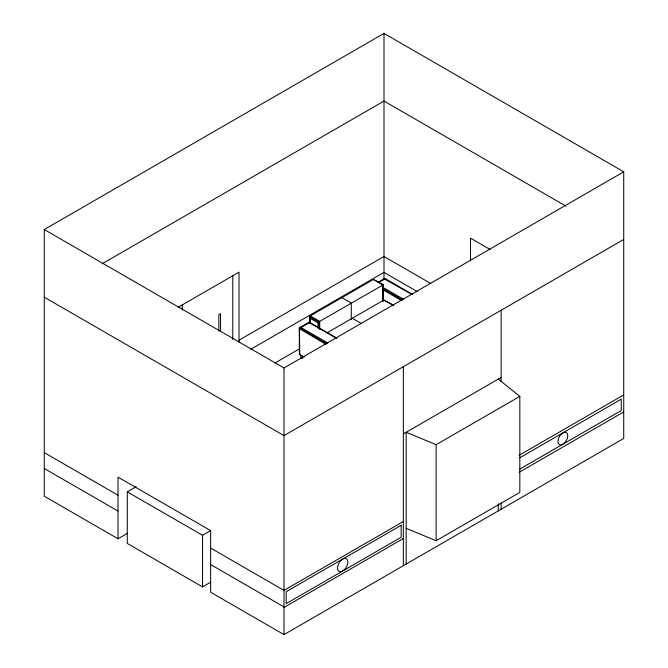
<?xml version="1.0" encoding="UTF-8"?>
<svg xmlns="http://www.w3.org/2000/svg" width="668" height="668" viewBox="0 0 668 668"><rect width="100%" height="100%" fill="white"/><g stroke="black" fill="none" stroke-linecap="round" stroke-linejoin="round"><path stroke-width="1" d="M304.274 357.221L299.773 354.624L299.339 354.023L299.773 353.414M317.993 328.03L317.993 322.811L319.713 321.366L383.382 284.735L383.382 301.326M412.515 294.379L384.902 278.439L383.858 279.466L384.192 278.848L411.906 294.454M118.019 538.767L44.272 496.19L44.272 229.541L384 33.4L623.728 171.81L623.728 438.459L284 634.6L210.629 592.24L210.629 530.617L118.019 477.144L118.019 538.767L127.613 533.231M102.095 263.802L384 101.052L566.046 206.161M178.139 307.297L239.019 272.152L239.019 342.183M239.019 340.204L384 256.495L430.852 283.549M250.725 349.306L384 272.36L417.333 291.607M336.814 338.083L309.2 322.143L299.339 327.871L299.339 354.023M378.33 282.23L384.902 278.439L385.954 279.466L384.902 279.216L384.902 278.439M336.355 338.242L309.2 322.569L299.339 328.614L325.875 344.287M378.197 282.731L384.902 278.865M327.053 332.831L383.841 300.041L393.394 305.051M275.041 362.958L299.347 348.921M44.272 229.541L284 367.951L623.728 171.81M210.487 582.296L202.538 586.888L127.287 543.443L127.287 491.84L136.122 486.747M623.728 239.461L284 435.603L44.272 297.193M127.287 491.84L202.538 535.285L210.487 530.701M403.355 433.899L501.125 377.453M406.169 564.068L406.169 432.271L436.12 444.696L519.829 396.366L498.311 379.073M403.355 521.499L284 590.403L210.629 548.044M519.153 455.284L623.728 394.905M519.746 457.78L621.265 399.172L621.265 410.503L519.746 469.111M284 607.421L403.355 538.508M519.153 472.301L623.728 411.922M406.169 528.304L436.12 540.729L519.829 492.399L519.829 396.366M383.215 299.757L383.382 284.735L373.379 279.458L310.269 315.889L309.718 316.799L309.718 323.02M327.821 342.993L300.825 327.404L299.406 327.796L327.011 343.736M309.2 322.569L308.157 323.17L309.2 322.176L310.253 323.17M300.825 327.404L299.339 327.871L299.773 354.624M490.237 249.556L470.497 238.159L470.497 260.921M373.379 279.458L382.839 284.919L382.839 301.159M382.822 287.34L403.522 299.289M383.115 288.718L402.712 300.032M382.672 289.67L401.568 300.583M383.841 300.041L393.636 305.702M341.816 297.678L351.276 303.138L351.276 319.379M352.295 318.26L361.196 323.395M318.778 328.264L318.778 322.043L309.718 316.807L309.894 318.135L317.993 322.811M302.395 358.557L300.825 357.656L300.825 355.234M44.272 452.637L118.019 495.213M44.272 468.502L118.019 511.078M210.629 564.552L284 606.911M501.125 310.244L501.125 381.603M501.125 503.121L501.125 509.25M498.311 503.714L498.311 510.87M436.12 444.696L436.12 540.729M403.355 366.69L403.355 565.696M384 33.4L384 279.541M319.713 329.483L319.713 321.366L310.253 315.906L310.269 322.995M309.894 318.135L309.894 323.345M309.2 322.143L309.2 322.92M302.395 356.136L302.395 357.756M284 367.951L284 634.6M232.781 275.75L232.781 339.377M220.54 331.178L220.54 313.684L218.837 314.67L218.837 331.128M202.538 535.285L202.538 586.888M182.322 304.884L182.322 310.094M401.159 525.298L286.196 591.673L286.196 603.621L401.159 537.247L401.159 525.298M564.118 443.301A6.939 4.008 -60 0 0 566.314 432.555A6.939 4.008 -60 0 0 558.106 439.836A6.939 4.008 -60 0 0 564.118 443.301M344.028 570.029A7.315 4.225 -60 0 0 346.341 558.698A7.315 4.225 -60 0 0 337.691 566.372A7.315 4.225 -60 0 0 344.028 570.029"/></g></svg>
